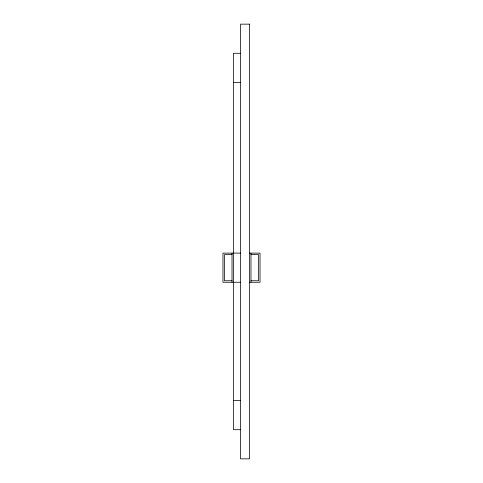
<?xml version="1.0" encoding="UTF-8"?>
<svg xmlns="http://www.w3.org/2000/svg" width="483" height="483" viewBox="0 0 483 483"><rect width="100%" height="100%" fill="white"/><g stroke="black" fill="none" stroke-linecap="round" stroke-linejoin="round"><path stroke-width="0.72" d="M240.51 53.287L233.434 53.287L233.434 429.713L240.51 429.713M233.434 82.424L240.51 82.424M240.51 253.116L222.965 253.116L222.965 282.253L240.51 282.253M249.566 253.116L260.035 253.116L260.035 282.253L249.566 282.253M232.021 254.619L224.462 254.619L224.462 280.75L232.021 280.75M250.979 254.619L258.538 254.619L258.538 280.75L250.979 280.75M233.434 400.576L240.51 400.576M250.979 253.116L250.979 282.253M232.021 253.116L232.021 282.253M249.566 24.15L240.51 24.15L240.51 458.85L249.566 458.85L249.566 24.15"/></g></svg>
